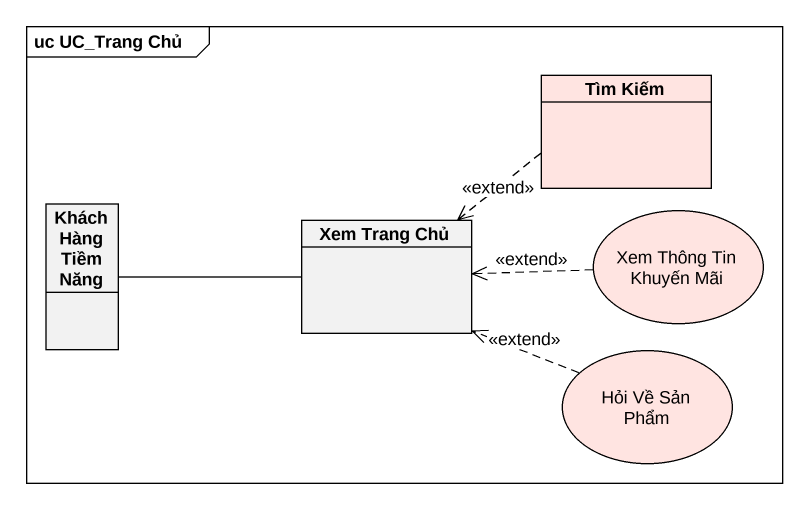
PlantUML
@startuml
mainframe uc UC_Trang Chủ
allowmixing
hide circle
hide empty members
class "Tìm Kiếm" as Tìm_Kiếm #FFE4E1
class "Khách Hàng Tiềm Năng" as Khách_Hàng_Tiềm_Năng
class "Xem Trang Chủ" as Xem_Trang_Chủ
usecase "Xem Thông Tin Khuyến Mãi" as Xem_Thông_Tin_Khuyến_Mãi #FFE4E1
usecase "Hỏi Về Sản Phẩm" as Hỏi_Về_Sản_Phẩm #FFE4E1
Tìm_Kiếm ..> Xem_Trang_Chủ : <<extend>>
Khách_Hàng_Tiềm_Năng -right- Xem_Trang_Chủ
Xem_Thông_Tin_Khuyến_Mãi .left.> Xem_Trang_Chủ : <<extend>>
Hỏi_Về_Sản_Phẩm .left.> Xem_Trang_Chủ : <<extend>>
@enduml
